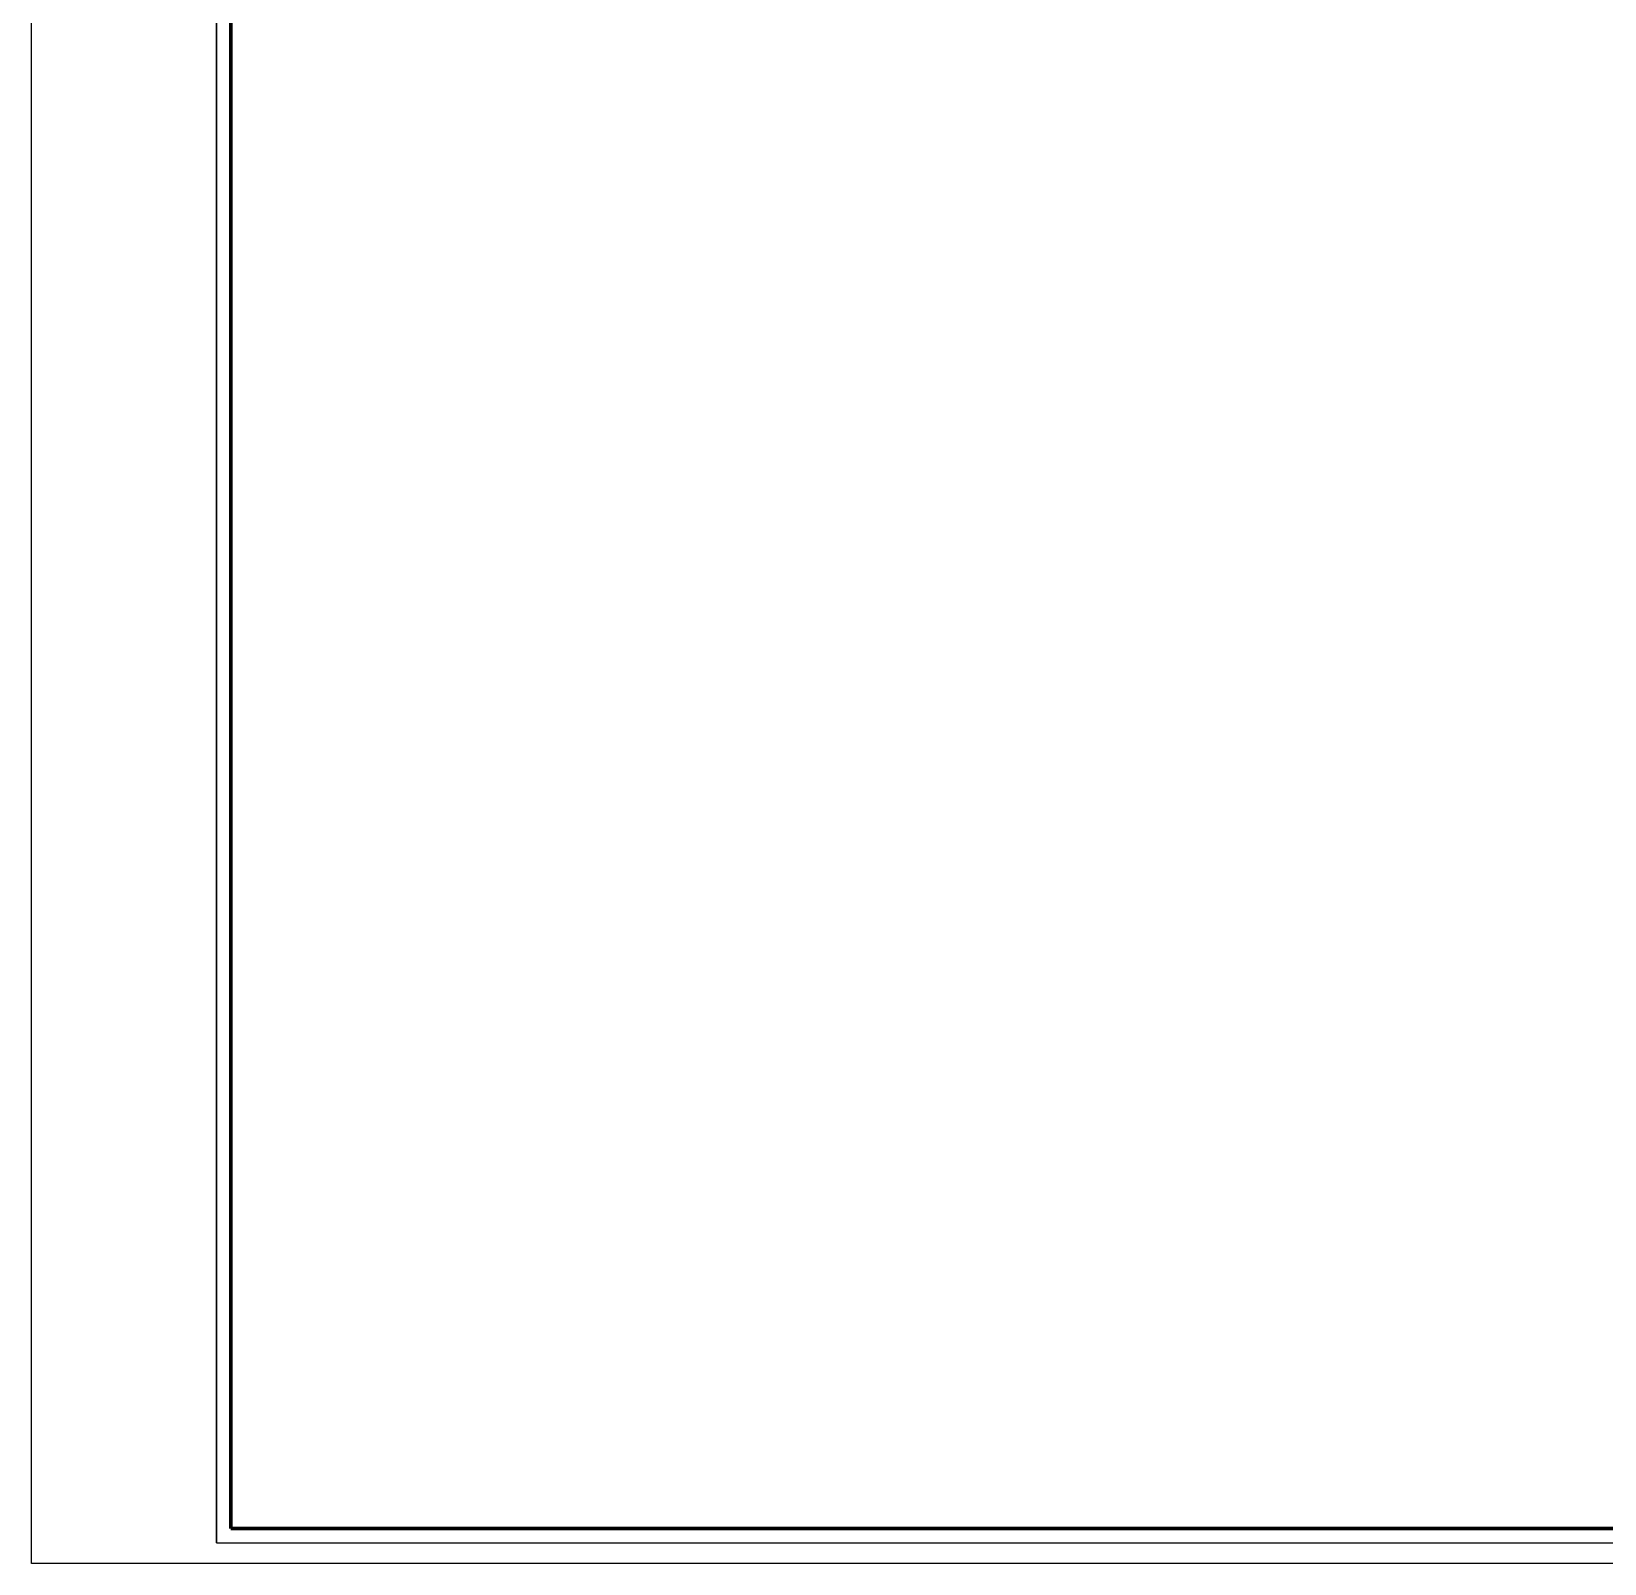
# Model space of a CAD drawing. Header units: millimetres. Extents: x 0 to 250523, y 0 to 177039.
# Drawn here: x 0 to 90881, y 0 to 88519 of the extents above; entities that cross this region are included whole.
import ezdxf

# ---------------------------------------------------------------- set-up
doc = ezdxf.new("R2010")
doc.units = ezdxf.units.MM
doc.header["$LTSCALE"] = 100
doc.layers.get('0').update_dxf_attribs({"linetype": 'CONTINUOUS'})
doc.layers.get('DEFPOINTS').update_dxf_attribs({"linetype": 'CONTINUOUS'})
doc.layers.add('new block$0$Frame-Drawing', color=152, linetype='CONTINUOUS', lineweight=25)

msp = doc.modelspace()

# ---------------------------------------------------------------- linework, layer by layer
for q in [(10692.12776809931, 175769.162197709), (249327.5327358396, 1196.574811935425)]:
    msp.add_line((10692.12776809931, 1196.574804782867), q)
msp.add_lwpolyline([(10692.12776809931, 1196.574804782867), (249327.5327358396, 1196.574804782867), (249327.5327358396, 175769.1622066497), (10692.12776809931, 175769.1622066497)], close=True)
at = {"layer": 'DEFPOINTS'}
msp.add_lwpolyline([(0, 177038.7796765565), (250523.0414631218, 177038.7796765565), (250523.0414631218, 0), (0, 0)], close=True, dxfattribs=at)
at = {"layer": 'new block$0$Frame-Drawing', "lineweight": 100}
for p, q in [((11527.44940772658, 2031.896443962934), (11527.44940772658, 174933.840558529)), ((248492.2110962123, 2031.896452903864), (11527.44940772658, 2031.896443962934))]:
    msp.add_line(p, q, dxfattribs=at)

doc.saveas('drawing.dxf')
